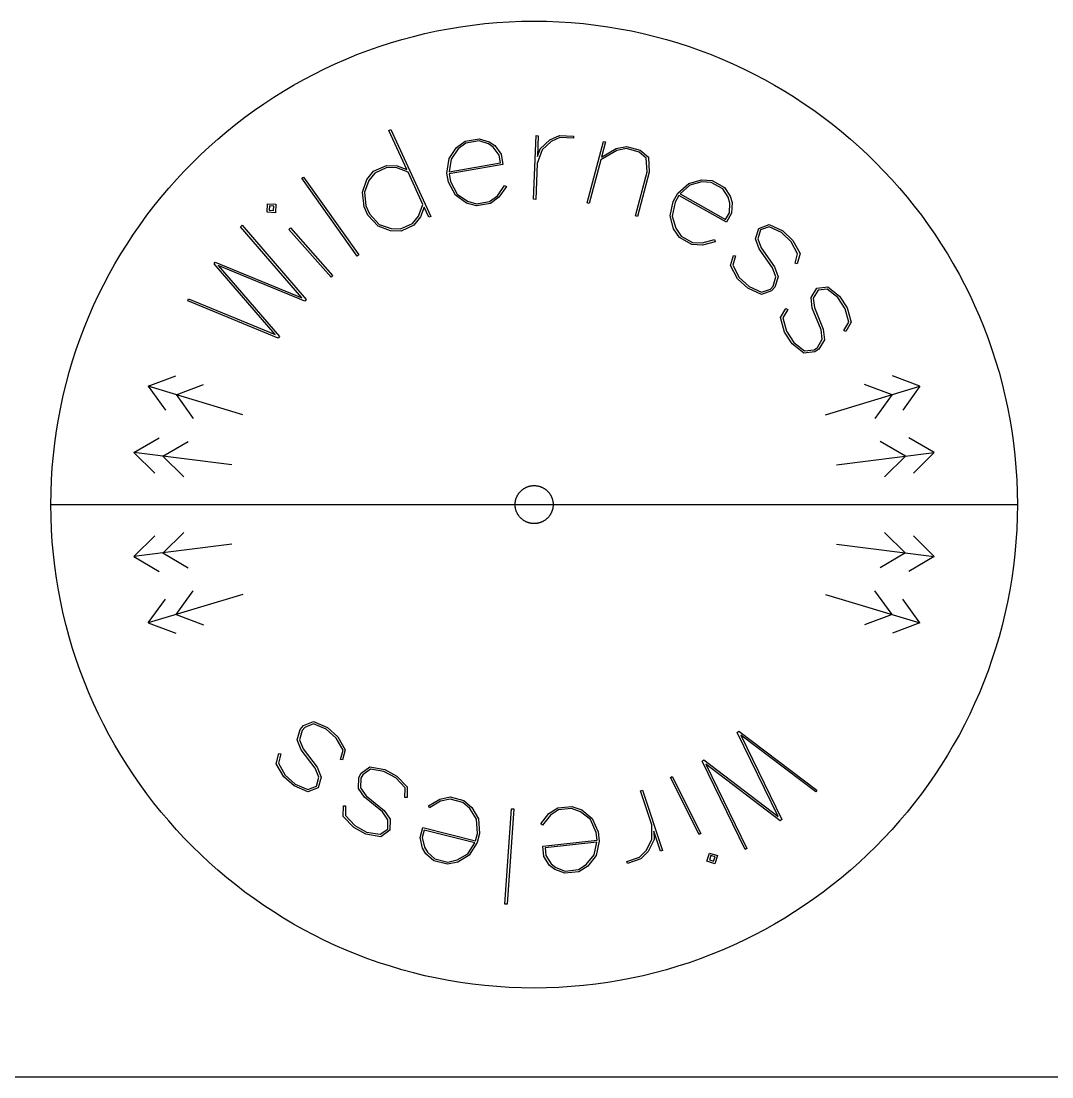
# Model space of a CAD drawing. Extents: x -395 to 418, y -217 to 240.
# Drawn here: x -206.4 to -116.8, y -217 to -125.3 of the extents above; entities that cross this region are included whole.
import ezdxf

# ---------------------------------------------------------------- set-up
doc = ezdxf.new("R2010")
doc.units = 0
doc.layers.add('DEFAULT', color=7, linetype='CONTINUOUS')

# ---------------------------------------------------------------- blocks, each defined once
blk = doc.blocks.new('BLOCK_10')
at = {"layer": 'DEFAULT', "color": 7}
blk.add_line((-395.211, -217.035), (417.789, -217.035), dxfattribs=at)

msp = doc.modelspace()

# ---------------------------------------------------------------- linework, layer by layer
at = {"layer": 'DEFAULT', "color": 5}
for p, q in [((-167.118, -125.657), (-166.063, -125.536)), ((-166.063, -125.536), (-165, -125.442)), ((-165, -125.442), (-163.93, -125.374)), ((-163.93, -125.374), (-162.852, -125.333)), ((-162.852, -125.333), (-161.768, -125.32)), ((-161.768, -125.32), (-160.684, -125.333)), ((-160.684, -125.333), (-159.607, -125.374)), ((-159.607, -125.374), (-158.537, -125.442)), ((-158.537, -125.442), (-157.474, -125.536)), ((-157.474, -125.536), (-156.419, -125.657)), ((-172.265, -126.642), (-171.254, -126.395)), ((-171.254, -126.395), (-170.233, -126.173)), ((-170.233, -126.173), (-169.203, -125.976)), ((-169.203, -125.976), (-168.165, -125.803)), ((-168.165, -125.803), (-167.118, -125.657)), ((-156.419, -125.657), (-155.372, -125.803)), ((-155.372, -125.803), (-154.334, -125.976)), ((-154.334, -125.976), (-153.304, -126.173)), ((-153.304, -126.173), (-152.283, -126.395)), ((-152.283, -126.395), (-151.272, -126.642)), ((-175.239, -127.526), (-174.258, -127.208)), ((-174.258, -127.208), (-173.266, -126.913)), ((-173.266, -126.913), (-172.265, -126.642)), ((-151.272, -126.642), (-150.27, -126.913)), ((-150.27, -126.913), (-149.279, -127.208)), ((-149.279, -127.208), (-148.298, -127.526)), ((-178.117, -128.62), (-177.169, -128.233)), ((-177.169, -128.233), (-176.209, -127.868)), ((-176.209, -127.868), (-175.239, -127.526)), ((-148.298, -127.526), (-147.327, -127.868)), ((-147.327, -127.868), (-146.368, -128.233)), ((-146.368, -128.233), (-145.42, -128.62)), ((-179.977, -129.461), (-179.053, -129.03)), ((-179.053, -129.03), (-178.117, -128.62)), ((-145.42, -128.62), (-144.484, -129.03)), ((-144.484, -129.03), (-143.56, -129.461)), ((-181.788, -130.389), (-180.889, -129.914)), ((-180.889, -129.914), (-179.977, -129.461)), ((-143.56, -129.461), (-142.648, -129.914)), ((-142.648, -129.914), (-141.749, -130.389)), ((-183.547, -131.4), (-182.674, -130.884)), ((-182.674, -130.884), (-181.788, -130.389)), ((-141.749, -130.389), (-140.863, -130.884)), ((-140.863, -130.884), (-139.99, -131.4)), ((-185.251, -132.492), (-184.406, -131.936)), ((-184.406, -131.936), (-183.547, -131.4)), ((-139.99, -131.4), (-139.131, -131.936)), ((-139.131, -131.936), (-138.286, -132.492)), ((-186.082, -133.068), (-185.251, -132.492)), ((-138.286, -132.492), (-137.455, -133.068)), ((-187.699, -134.278), (-186.898, -133.663)), ((-186.898, -133.663), (-186.082, -133.068)), ((-137.455, -133.068), (-136.639, -133.663)), ((-136.639, -133.663), (-135.838, -134.278)), ((-188.484, -134.91), (-187.699, -134.278)), ((-135.838, -134.278), (-135.053, -134.91)), ((-190.008, -136.23), (-189.254, -135.561)), ((-189.254, -135.561), (-188.484, -134.91)), ((-135.053, -134.91), (-134.283, -135.561)), ((-134.283, -135.561), (-133.529, -136.23)), ((-190.746, -136.917), (-190.008, -136.23)), ((-133.529, -136.23), (-132.791, -136.917)), ((-191.467, -137.621), (-190.746, -136.917)), ((-132.791, -136.917), (-132.07, -137.621)), ((-192.858, -139.08), (-192.171, -138.342)), ((-192.171, -138.342), (-191.467, -137.621)), ((-132.07, -137.621), (-131.366, -138.342)), ((-131.366, -138.342), (-130.679, -139.08)), ((-193.527, -139.834), (-192.858, -139.08)), ((-130.679, -139.08), (-130.01, -139.834)), ((-194.178, -140.604), (-193.527, -139.834)), ((-130.01, -139.834), (-129.359, -140.604)), ((-194.81, -141.389), (-194.178, -140.604)), ((-129.359, -140.604), (-128.726, -141.389)), ((-195.425, -142.19), (-194.81, -141.389)), ((-128.726, -141.389), (-128.112, -142.19)), ((-196.596, -143.837), (-196.02, -143.006)), ((-196.02, -143.006), (-195.425, -142.19)), ((-128.112, -142.19), (-127.517, -143.006)), ((-127.517, -143.006), (-126.941, -143.837)), ((-197.152, -144.682), (-196.596, -143.837)), ((-126.941, -143.837), (-126.385, -144.682)), ((-197.688, -145.541), (-197.152, -144.682)), ((-126.385, -144.682), (-125.849, -145.541)), ((-198.204, -146.414), (-197.688, -145.541)), ((-125.849, -145.541), (-125.333, -146.414)), ((-198.699, -147.3), (-198.204, -146.414)), ((-125.333, -146.414), (-124.838, -147.3)), ((-199.174, -148.199), (-198.699, -147.3)), ((-124.838, -147.3), (-124.363, -148.199)), ((-199.627, -149.111), (-199.174, -148.199)), ((-124.363, -148.199), (-123.91, -149.111)), ((-200.058, -150.035), (-199.627, -149.111)), ((-123.91, -149.111), (-123.479, -150.035)), ((-200.468, -150.971), (-200.058, -150.035)), ((-123.479, -150.035), (-123.069, -150.971)), ((-200.855, -151.919), (-200.468, -150.971)), ((-123.069, -150.971), (-122.682, -151.919)), ((-201.22, -152.879), (-200.855, -151.919)), ((-122.682, -151.919), (-122.317, -152.879)), ((-201.562, -153.849), (-201.22, -152.879)), ((-122.317, -152.879), (-121.975, -153.849)), ((-201.88, -154.83), (-201.562, -153.849)), ((-121.975, -153.849), (-121.657, -154.83)), ((-202.175, -155.822), (-201.88, -154.83)), ((-121.657, -154.83), (-121.362, -155.822)), ((-202.446, -156.823), (-202.175, -155.822)), ((-121.362, -155.822), (-121.091, -156.823)), ((-202.693, -157.834), (-202.446, -156.823)), ((-121.091, -156.823), (-120.844, -157.834)), ((-202.915, -158.855), (-202.693, -157.834)), ((-120.844, -157.834), (-120.622, -158.855)), ((-203.112, -159.885), (-202.915, -158.855)), ((-120.622, -158.855), (-120.424, -159.885)), ((-203.285, -160.923), (-203.112, -159.885)), ((-120.424, -159.885), (-120.252, -160.923)), ((-203.431, -161.97), (-203.285, -160.923)), ((-120.252, -160.923), (-120.106, -161.97)), ((-203.552, -163.025), (-203.431, -161.97)), ((-120.106, -161.97), (-119.985, -163.025)), ((-203.646, -164.088), (-203.552, -163.025)), ((-119.985, -163.025), (-119.891, -164.088)), ((-203.714, -165.158), (-203.646, -164.088)), ((-119.891, -164.088), (-119.823, -165.158)), ((-203.755, -166.235), (-203.714, -165.158)), ((-162.787, -166.021), (-162.756, -165.997)), ((-162.756, -165.997), (-162.724, -165.974)), ((-162.724, -165.974), (-162.691, -165.951)), ((-162.691, -165.951), (-162.658, -165.929)), ((-162.658, -165.929), (-162.624, -165.908)), ((-162.624, -165.908), (-162.59, -165.888)), ((-162.59, -165.888), (-162.555, -165.869)), ((-162.555, -165.869), (-162.52, -165.85)), ((-162.52, -165.85), (-162.484, -165.832)), ((-162.484, -165.832), (-162.447, -165.815)), ((-162.447, -165.815), (-162.411, -165.799)), ((-162.411, -165.799), (-162.373, -165.784)), ((-162.373, -165.784), (-162.336, -165.77)), ((-162.336, -165.77), (-162.298, -165.756)), ((-162.298, -165.756), (-162.259, -165.744)), ((-162.259, -165.744), (-162.22, -165.732)), ((-162.22, -165.732), (-162.181, -165.721)), ((-162.181, -165.721), (-162.141, -165.712)), ((-162.141, -165.712), (-162.101, -165.703)), ((-162.101, -165.703), (-162.061, -165.695)), ((-162.061, -165.695), (-162.02, -165.689)), ((-162.02, -165.689), (-161.979, -165.683)), ((-161.979, -165.683), (-161.937, -165.678)), ((-161.937, -165.678), (-161.895, -165.674)), ((-161.895, -165.674), (-161.853, -165.672)), ((-161.853, -165.672), (-161.811, -165.67)), ((-161.811, -165.67), (-161.768, -165.67)), ((-161.768, -165.67), (-161.726, -165.67)), ((-161.726, -165.67), (-161.684, -165.672)), ((-161.684, -165.672), (-161.642, -165.674)), ((-161.642, -165.674), (-161.6, -165.678)), ((-161.6, -165.678), (-161.558, -165.683)), ((-161.558, -165.683), (-161.517, -165.689)), ((-161.517, -165.689), (-161.476, -165.695)), ((-161.476, -165.695), (-161.436, -165.703)), ((-161.436, -165.703), (-161.396, -165.712)), ((-161.396, -165.712), (-161.356, -165.721)), ((-161.356, -165.721), (-161.317, -165.732)), ((-161.317, -165.732), (-161.278, -165.744)), ((-161.278, -165.744), (-161.239, -165.756)), ((-161.239, -165.756), (-161.201, -165.77)), ((-161.201, -165.77), (-161.163, -165.784)), ((-161.163, -165.784), (-161.126, -165.799)), ((-161.126, -165.799), (-161.089, -165.815)), ((-161.089, -165.815), (-161.053, -165.832)), ((-161.053, -165.832), (-161.017, -165.85)), ((-161.017, -165.85), (-160.982, -165.869)), ((-160.982, -165.869), (-160.947, -165.888)), ((-160.947, -165.888), (-160.913, -165.908)), ((-160.913, -165.908), (-160.879, -165.929)), ((-160.879, -165.929), (-160.846, -165.951)), ((-160.846, -165.951), (-160.813, -165.974)), ((-160.813, -165.974), (-160.781, -165.997)), ((-160.781, -165.997), (-160.75, -166.021)), ((-119.823, -165.158), (-119.782, -166.235)), ((-203.768, -167.32), (-203.755, -166.235)), ((-163.376, -166.947), (-163.367, -166.907)), ((-163.367, -166.907), (-163.356, -166.868)), ((-163.356, -166.868), (-163.344, -166.829)), ((-163.344, -166.829), (-163.332, -166.79)), ((-163.332, -166.79), (-163.318, -166.752)), ((-163.318, -166.752), (-163.304, -166.715)), ((-163.304, -166.715), (-163.289, -166.677)), ((-163.289, -166.677), (-163.273, -166.64)), ((-163.273, -166.64), (-163.256, -166.604)), ((-163.256, -166.604), (-163.238, -166.568)), ((-163.238, -166.568), (-163.219, -166.533)), ((-163.219, -166.533), (-163.2, -166.498)), ((-163.2, -166.498), (-163.18, -166.464)), ((-163.18, -166.464), (-163.159, -166.43)), ((-163.159, -166.43), (-163.137, -166.397)), ((-163.137, -166.397), (-163.114, -166.364)), ((-163.114, -166.364), (-163.091, -166.332)), ((-163.091, -166.332), (-163.067, -166.301)), ((-163.067, -166.301), (-163.042, -166.27)), ((-163.042, -166.27), (-163.016, -166.24)), ((-163.016, -166.24), (-162.99, -166.21)), ((-162.99, -166.21), (-162.963, -166.181)), ((-162.963, -166.181), (-162.935, -166.153)), ((-162.935, -166.153), (-162.907, -166.125)), ((-162.907, -166.125), (-162.878, -166.098)), ((-162.878, -166.098), (-162.848, -166.072)), ((-162.848, -166.072), (-162.818, -166.046)), ((-162.818, -166.046), (-162.787, -166.021)), ((-160.75, -166.021), (-160.719, -166.046)), ((-160.719, -166.046), (-160.689, -166.072)), ((-160.689, -166.072), (-160.659, -166.098)), ((-160.659, -166.098), (-160.63, -166.125)), ((-160.63, -166.125), (-160.602, -166.153)), ((-160.602, -166.153), (-160.574, -166.181)), ((-160.574, -166.181), (-160.547, -166.21)), ((-160.547, -166.21), (-160.521, -166.24)), ((-160.521, -166.24), (-160.495, -166.27)), ((-160.495, -166.27), (-160.47, -166.301)), ((-160.47, -166.301), (-160.446, -166.332)), ((-160.446, -166.332), (-160.423, -166.364)), ((-160.423, -166.364), (-160.4, -166.397)), ((-160.4, -166.397), (-160.378, -166.43)), ((-160.378, -166.43), (-160.357, -166.464)), ((-160.357, -166.464), (-160.337, -166.498)), ((-160.337, -166.498), (-160.318, -166.533)), ((-160.318, -166.533), (-160.299, -166.568)), ((-160.299, -166.568), (-160.281, -166.604)), ((-160.281, -166.604), (-160.264, -166.64)), ((-160.264, -166.64), (-160.248, -166.677)), ((-160.248, -166.677), (-160.233, -166.715)), ((-160.233, -166.715), (-160.219, -166.752)), ((-160.219, -166.752), (-160.205, -166.79)), ((-160.205, -166.79), (-160.193, -166.829)), ((-160.193, -166.829), (-160.181, -166.868)), ((-160.181, -166.868), (-160.17, -166.907)), ((-160.17, -166.907), (-160.161, -166.947)), ((-119.782, -166.235), (-119.768, -167.32)), ((-203.768, -167.32), (-119.768, -167.32)), ((-203.755, -168.404), (-203.768, -167.32)), ((-163.418, -167.277), (-163.416, -167.235)), ((-163.418, -167.32), (-163.418, -167.277)), ((-163.418, -167.362), (-163.418, -167.32)), ((-163.416, -167.404), (-163.418, -167.362)), ((-163.416, -167.235), (-163.414, -167.193)), ((-163.414, -167.446), (-163.416, -167.404)), ((-163.414, -167.193), (-163.41, -167.151)), ((-163.41, -167.488), (-163.414, -167.446)), ((-163.41, -167.151), (-163.405, -167.109)), ((-163.405, -167.53), (-163.41, -167.488)), ((-163.405, -167.109), (-163.399, -167.068)), ((-163.399, -167.571), (-163.405, -167.53)), ((-163.399, -167.068), (-163.393, -167.027)), ((-163.393, -167.612), (-163.399, -167.571)), ((-163.393, -167.027), (-163.385, -166.987)), ((-163.385, -167.652), (-163.393, -167.612)), ((-163.385, -166.987), (-163.376, -166.947)), ((-163.376, -167.692), (-163.385, -167.652)), ((-163.367, -167.732), (-163.376, -167.692)), ((-163.356, -167.771), (-163.367, -167.732)), ((-163.344, -167.81), (-163.356, -167.771)), ((-163.332, -167.849), (-163.344, -167.81)), ((-160.193, -167.81), (-160.205, -167.849)), ((-160.181, -167.771), (-160.193, -167.81)), ((-160.17, -167.732), (-160.181, -167.771)), ((-160.161, -167.692), (-160.17, -167.732)), ((-160.161, -166.947), (-160.152, -166.987)), ((-160.152, -167.652), (-160.161, -167.692)), ((-160.152, -166.987), (-160.144, -167.027)), ((-160.144, -167.612), (-160.152, -167.652)), ((-160.144, -167.027), (-160.137, -167.068)), ((-160.137, -167.571), (-160.144, -167.612)), ((-160.137, -167.068), (-160.132, -167.109)), ((-160.132, -167.53), (-160.137, -167.571)), ((-160.132, -167.109), (-160.127, -167.151)), ((-160.127, -167.488), (-160.132, -167.53)), ((-160.127, -167.151), (-160.123, -167.193)), ((-160.123, -167.446), (-160.127, -167.488)), ((-160.123, -167.193), (-160.121, -167.235)), ((-160.121, -167.404), (-160.123, -167.446)), ((-160.121, -167.235), (-160.119, -167.277)), ((-160.119, -167.362), (-160.121, -167.404)), ((-160.119, -167.277), (-160.118, -167.32)), ((-160.118, -167.32), (-160.119, -167.362)), ((-119.768, -167.32), (-119.782, -168.404)), ((-203.714, -169.481), (-203.755, -168.404)), ((-163.318, -167.887), (-163.332, -167.849)), ((-163.304, -167.925), (-163.318, -167.887)), ((-163.289, -167.962), (-163.304, -167.925)), ((-163.273, -167.999), (-163.289, -167.962)), ((-163.256, -168.035), (-163.273, -167.999)), ((-163.238, -168.071), (-163.256, -168.035)), ((-163.219, -168.106), (-163.238, -168.071)), ((-163.2, -168.141), (-163.219, -168.106)), ((-163.18, -168.175), (-163.2, -168.141)), ((-163.159, -168.209), (-163.18, -168.175)), ((-163.137, -168.242), (-163.159, -168.209)), ((-163.114, -168.275), (-163.137, -168.242)), ((-163.091, -168.307), (-163.114, -168.275)), ((-163.067, -168.338), (-163.091, -168.307)), ((-163.042, -168.369), (-163.067, -168.338)), ((-163.016, -168.399), (-163.042, -168.369)), ((-162.99, -168.429), (-163.016, -168.399)), ((-162.963, -168.458), (-162.99, -168.429)), ((-162.935, -168.486), (-162.963, -168.458)), ((-162.907, -168.514), (-162.935, -168.486)), ((-162.878, -168.541), (-162.907, -168.514)), ((-162.848, -168.567), (-162.878, -168.541)), ((-162.818, -168.593), (-162.848, -168.567)), ((-162.787, -168.618), (-162.818, -168.593)), ((-162.756, -168.642), (-162.787, -168.618)), ((-162.724, -168.665), (-162.756, -168.642)), ((-162.691, -168.688), (-162.724, -168.665)), ((-162.658, -168.71), (-162.691, -168.688)), ((-162.624, -168.731), (-162.658, -168.71)), ((-162.59, -168.751), (-162.624, -168.731)), ((-162.555, -168.77), (-162.59, -168.751)), ((-160.947, -168.751), (-160.982, -168.77)), ((-160.913, -168.731), (-160.947, -168.751)), ((-160.879, -168.71), (-160.913, -168.731)), ((-160.846, -168.688), (-160.879, -168.71)), ((-160.813, -168.665), (-160.846, -168.688)), ((-160.781, -168.642), (-160.813, -168.665)), ((-160.75, -168.618), (-160.781, -168.642)), ((-160.719, -168.593), (-160.75, -168.618)), ((-160.689, -168.567), (-160.719, -168.593)), ((-160.659, -168.541), (-160.689, -168.567)), ((-160.63, -168.514), (-160.659, -168.541)), ((-160.602, -168.486), (-160.63, -168.514)), ((-160.574, -168.458), (-160.602, -168.486)), ((-160.547, -168.429), (-160.574, -168.458)), ((-160.521, -168.399), (-160.547, -168.429)), ((-160.495, -168.369), (-160.521, -168.399)), ((-160.47, -168.338), (-160.495, -168.369)), ((-160.446, -168.307), (-160.47, -168.338)), ((-160.423, -168.275), (-160.446, -168.307)), ((-160.4, -168.242), (-160.423, -168.275)), ((-160.378, -168.209), (-160.4, -168.242)), ((-160.357, -168.175), (-160.378, -168.209)), ((-160.337, -168.141), (-160.357, -168.175)), ((-160.318, -168.106), (-160.337, -168.141)), ((-160.299, -168.071), (-160.318, -168.106)), ((-160.281, -168.035), (-160.299, -168.071)), ((-160.264, -167.999), (-160.281, -168.035)), ((-160.248, -167.962), (-160.264, -167.999)), ((-160.233, -167.925), (-160.248, -167.962)), ((-160.219, -167.887), (-160.233, -167.925)), ((-160.205, -167.849), (-160.219, -167.887)), ((-119.782, -168.404), (-119.823, -169.481)), ((-203.646, -170.551), (-203.714, -169.481)), ((-162.52, -168.789), (-162.555, -168.77)), ((-162.484, -168.807), (-162.52, -168.789)), ((-162.447, -168.824), (-162.484, -168.807)), ((-162.411, -168.84), (-162.447, -168.824)), ((-162.373, -168.855), (-162.411, -168.84)), ((-162.336, -168.869), (-162.373, -168.855)), ((-162.298, -168.883), (-162.336, -168.869)), ((-162.259, -168.895), (-162.298, -168.883)), ((-162.22, -168.907), (-162.259, -168.895)), ((-162.181, -168.918), (-162.22, -168.907)), ((-162.141, -168.927), (-162.181, -168.918)), ((-162.101, -168.936), (-162.141, -168.927)), ((-162.061, -168.944), (-162.101, -168.936)), ((-162.02, -168.951), (-162.061, -168.944)), ((-161.979, -168.956), (-162.02, -168.951)), ((-161.937, -168.961), (-161.979, -168.956)), ((-161.895, -168.965), (-161.937, -168.961)), ((-161.853, -168.967), (-161.895, -168.965)), ((-161.811, -168.969), (-161.853, -168.967)), ((-161.768, -168.97), (-161.811, -168.969)), ((-161.726, -168.969), (-161.768, -168.97)), ((-161.684, -168.967), (-161.726, -168.969)), ((-161.642, -168.965), (-161.684, -168.967)), ((-161.6, -168.961), (-161.642, -168.965)), ((-161.558, -168.956), (-161.6, -168.961)), ((-161.517, -168.951), (-161.558, -168.956)), ((-161.476, -168.944), (-161.517, -168.951)), ((-161.436, -168.936), (-161.476, -168.944)), ((-161.396, -168.927), (-161.436, -168.936)), ((-161.356, -168.918), (-161.396, -168.927)), ((-161.317, -168.907), (-161.356, -168.918)), ((-161.278, -168.895), (-161.317, -168.907)), ((-161.239, -168.883), (-161.278, -168.895)), ((-161.201, -168.869), (-161.239, -168.883)), ((-161.163, -168.855), (-161.201, -168.869)), ((-161.126, -168.84), (-161.163, -168.855)), ((-161.089, -168.824), (-161.126, -168.84)), ((-161.053, -168.807), (-161.089, -168.824)), ((-161.017, -168.789), (-161.053, -168.807)), ((-160.982, -168.77), (-161.017, -168.789)), ((-119.823, -169.481), (-119.891, -170.551)), ((-203.552, -171.614), (-203.646, -170.551)), ((-119.891, -170.551), (-119.985, -171.614)), ((-203.431, -172.669), (-203.552, -171.614)), ((-119.985, -171.614), (-120.106, -172.669)), ((-203.285, -173.716), (-203.431, -172.669)), ((-120.106, -172.669), (-120.252, -173.716)), ((-203.112, -174.754), (-203.285, -173.716)), ((-120.252, -173.716), (-120.424, -174.754)), ((-202.915, -175.784), (-203.112, -174.754)), ((-120.424, -174.754), (-120.622, -175.784)), ((-202.693, -176.805), (-202.915, -175.784)), ((-120.622, -175.784), (-120.844, -176.805)), ((-202.446, -177.816), (-202.693, -176.805)), ((-120.844, -176.805), (-121.091, -177.816)), ((-202.175, -178.818), (-202.446, -177.816)), ((-121.091, -177.816), (-121.362, -178.818)), ((-201.88, -179.809), (-202.175, -178.818)), ((-121.362, -178.818), (-121.657, -179.809)), ((-201.562, -180.79), (-201.88, -179.809)), ((-121.657, -179.809), (-121.975, -180.79)), ((-201.22, -181.761), (-201.562, -180.79)), ((-121.975, -180.79), (-122.317, -181.761)), ((-200.855, -182.72), (-201.22, -181.761)), ((-122.317, -181.761), (-122.682, -182.72)), ((-200.468, -183.668), (-200.855, -182.72)), ((-122.682, -182.72), (-123.069, -183.668)), ((-200.058, -184.604), (-200.468, -183.668)), ((-123.069, -183.668), (-123.479, -184.604)), ((-199.627, -185.528), (-200.058, -184.604)), ((-123.479, -184.604), (-123.91, -185.528)), ((-199.174, -186.44), (-199.627, -185.528)), ((-123.91, -185.528), (-124.363, -186.44)), ((-198.699, -187.339), (-199.174, -186.44)), ((-124.363, -186.44), (-124.838, -187.339)), ((-198.204, -188.225), (-198.699, -187.339)), ((-124.838, -187.339), (-125.333, -188.225)), ((-197.688, -189.098), (-198.204, -188.225)), ((-125.333, -188.225), (-125.849, -189.098)), ((-197.152, -189.957), (-197.688, -189.098)), ((-125.849, -189.098), (-126.385, -189.957)), ((-196.596, -190.802), (-197.152, -189.957)), ((-126.385, -189.957), (-126.941, -190.802)), ((-196.02, -191.633), (-196.596, -190.802)), ((-195.425, -192.449), (-196.02, -191.633)), ((-127.517, -191.633), (-128.112, -192.449)), ((-126.941, -190.802), (-127.517, -191.633)), ((-194.81, -193.25), (-195.425, -192.449)), ((-128.112, -192.449), (-128.726, -193.25)), ((-194.178, -194.035), (-194.81, -193.25)), ((-128.726, -193.25), (-129.359, -194.035)), ((-193.527, -194.805), (-194.178, -194.035)), ((-129.359, -194.035), (-130.01, -194.805)), ((-192.858, -195.559), (-193.527, -194.805)), ((-130.01, -194.805), (-130.679, -195.559)), ((-192.171, -196.297), (-192.858, -195.559)), ((-130.679, -195.559), (-131.366, -196.297)), ((-191.467, -197.018), (-192.171, -196.297)), ((-190.746, -197.722), (-191.467, -197.018)), ((-132.07, -197.018), (-132.791, -197.722)), ((-131.366, -196.297), (-132.07, -197.018)), ((-190.008, -198.409), (-190.746, -197.722)), ((-132.791, -197.722), (-133.529, -198.409)), ((-189.254, -199.078), (-190.008, -198.409)), ((-133.529, -198.409), (-134.283, -199.078)), ((-188.484, -199.729), (-189.254, -199.078)), ((-187.699, -200.362), (-188.484, -199.729)), ((-135.053, -199.729), (-135.838, -200.362)), ((-134.283, -199.078), (-135.053, -199.729)), ((-186.898, -200.976), (-187.699, -200.362)), ((-135.838, -200.362), (-136.639, -200.976)), ((-186.082, -201.571), (-186.898, -200.976)), ((-185.251, -202.147), (-186.082, -201.571)), ((-137.455, -201.571), (-138.286, -202.147)), ((-136.639, -200.976), (-137.455, -201.571)), ((-184.406, -202.703), (-185.251, -202.147)), ((-138.286, -202.147), (-139.131, -202.703)), ((-183.547, -203.239), (-184.406, -202.703)), ((-182.674, -203.755), (-183.547, -203.239)), ((-139.99, -203.239), (-140.863, -203.755)), ((-139.131, -202.703), (-139.99, -203.239)), ((-181.788, -204.25), (-182.674, -203.755)), ((-180.889, -204.725), (-181.788, -204.25)), ((-141.749, -204.25), (-142.648, -204.725)), ((-140.863, -203.755), (-141.749, -204.25)), ((-179.977, -205.178), (-180.889, -204.725)), ((-179.053, -205.609), (-179.977, -205.178)), ((-143.56, -205.178), (-144.484, -205.609)), ((-142.648, -204.725), (-143.56, -205.178)), ((-178.117, -206.019), (-179.053, -205.609)), ((-177.169, -206.406), (-178.117, -206.019)), ((-145.42, -206.019), (-146.368, -206.406)), ((-144.484, -205.609), (-145.42, -206.019)), ((-176.209, -206.771), (-177.169, -206.406)), ((-175.239, -207.113), (-176.209, -206.771)), ((-174.258, -207.431), (-175.239, -207.113)), ((-148.298, -207.113), (-149.279, -207.431)), ((-147.327, -206.771), (-148.298, -207.113)), ((-146.368, -206.406), (-147.327, -206.771)), ((-173.266, -207.726), (-174.258, -207.431)), ((-172.265, -207.997), (-173.266, -207.726)), ((-171.254, -208.244), (-172.265, -207.997)), ((-151.272, -207.997), (-152.283, -208.244)), ((-150.27, -207.726), (-151.272, -207.997)), ((-149.279, -207.431), (-150.27, -207.726)), ((-170.233, -208.466), (-171.254, -208.244)), ((-169.203, -208.664), (-170.233, -208.466)), ((-168.165, -208.836), (-169.203, -208.664)), ((-167.118, -208.982), (-168.165, -208.836)), ((-166.063, -209.103), (-167.118, -208.982)), ((-165, -209.197), (-166.063, -209.103)), ((-157.474, -209.103), (-158.537, -209.197)), ((-156.419, -208.982), (-157.474, -209.103)), ((-155.372, -208.836), (-156.419, -208.982)), ((-154.334, -208.664), (-155.372, -208.836)), ((-153.304, -208.466), (-154.334, -208.664)), ((-152.283, -208.244), (-153.304, -208.466)), ((-163.93, -209.265), (-165, -209.197)), ((-162.852, -209.306), (-163.93, -209.265)), ((-161.768, -209.32), (-162.852, -209.306)), ((-160.684, -209.306), (-161.768, -209.32)), ((-159.607, -209.265), (-160.684, -209.306)), ((-158.537, -209.197), (-159.607, -209.265))]:
    msp.add_line(p, q, dxfattribs=at)
at = {"layer": 'DEFAULT', "color": 1}
for p, q in [((-174.384, -134.81), (-174.218, -134.734)), ((-172.825, -138.207), (-174.384, -134.81)), ((-174.218, -134.734), (-170.756, -142.279)), ((-167.759, -135.755), (-166.549, -135.543)), ((-166.559, -135.729), (-167.699, -135.929)), ((-165.741, -135.983), (-166.559, -135.729)), ((-166.549, -135.543), (-165.67, -135.797)), ((-161.81, -140.797), (-161.601, -135.267)), ((-161.601, -135.267), (-161.419, -135.274)), ((-161.419, -135.274), (-161.488, -137.092)), ((-161.242, -136.422), (-160.396, -135.627)), ((-160.396, -135.627), (-159.559, -135.256)), ((-159.524, -135.44), (-160.287, -135.79)), ((-159.559, -135.256), (-158.347, -135.302)), ((-158.354, -135.484), (-159.524, -135.44)), ((-158.347, -135.302), (-158.354, -135.484)), ((-169.16, -137.248), (-168.504, -136.294)), ((-168.36, -136.428), (-168.992, -137.307)), ((-168.504, -136.294), (-167.759, -135.755)), ((-167.699, -135.929), (-168.36, -136.428)), ((-165.314, -136.283), (-165.741, -135.983)), ((-165.67, -135.797), (-165.185, -136.137)), ((-164.812, -136.959), (-165.314, -136.283)), ((-165.185, -136.137), (-164.641, -136.881)), ((-161.082, -136.514), (-161.51, -137.679)), ((-161.488, -137.092), (-161.242, -136.422)), ((-160.287, -135.79), (-161.082, -136.514)), ((-157.159, -141.119), (-155.74, -135.769)), ((-154.568, -136.569), (-155.979, -137.379)), ((-155.564, -135.816), (-155.915, -137.137)), ((-155.915, -137.137), (-154.638, -136.387)), ((-155.74, -135.769), (-155.564, -135.816)), ((-154.638, -136.387), (-153.741, -136.208)), ((-153.747, -136.395), (-154.568, -136.569)), ((-152.635, -136.69), (-153.747, -136.395)), ((-153.741, -136.208), (-152.547, -136.525)), ((-152.547, -136.525), (-151.838, -137.141)), ((-169.351, -138.519), (-169.16, -137.248)), ((-168.992, -137.307), (-169.153, -138.406)), ((-164.695, -137.624), (-164.812, -136.959)), ((-164.641, -136.881), (-164.485, -137.772)), ((-155.979, -137.379), (-156.983, -141.165)), ((-152.02, -137.238), (-152.635, -136.69)), ((-151.942, -138.414), (-152.02, -137.238)), ((-151.838, -137.141), (-151.763, -138.449)), ((-176.3, -139.08), (-175.716, -138.369)), ((-175.716, -138.369), (-174.599, -137.856)), ((-174.562, -138.039), (-175.599, -138.516)), ((-174.599, -137.856), (-173.685, -137.88)), ((-173.706, -138.078), (-174.562, -138.039)), ((-172.72, -138.435), (-173.706, -138.078)), ((-173.685, -137.88), (-172.825, -138.207)), ((-171.433, -141.239), (-172.72, -138.435)), ((-164.485, -137.772), (-169.154, -138.59)), ((-169.153, -138.406), (-164.695, -137.624)), ((-161.51, -137.679), (-161.628, -140.804)), ((-152.955, -142.234), (-151.942, -138.414)), ((-151.763, -138.449), (-152.78, -142.28)), ((-181.957, -138.969), (-181.809, -138.863)), ((-177.155, -145.74), (-181.957, -138.969)), ((-181.809, -138.863), (-177.007, -145.635)), ((-176.692, -140.169), (-176.3, -139.08)), ((-176.126, -139.179), (-176.516, -140.182)), ((-175.599, -138.516), (-176.126, -139.179)), ((-169.21, -139.322), (-169.351, -138.519)), ((-168.598, -140.452), (-169.21, -139.322)), ((-169.154, -138.59), (-169.039, -139.245)), ((-169.039, -139.245), (-168.452, -140.339)), ((-148.336, -139.418), (-147.223, -139.099)), ((-147.197, -139.293), (-148.243, -139.57)), ((-147.223, -139.099), (-146.306, -139.156)), ((-146.37, -139.329), (-147.197, -139.293)), ((-145.363, -139.9), (-146.37, -139.329)), ((-146.306, -139.156), (-145.236, -139.763)), ((-176.554, -141.446), (-176.692, -140.169)), ((-176.516, -140.182), (-176.385, -141.379)), ((-164.96, -140.491), (-164.329, -139.586)), ((-164.169, -139.697), (-164.824, -140.624)), ((-164.329, -139.586), (-164.169, -139.697)), ((-149.694, -140.986), (-149.292, -140.277)), ((-149.292, -140.277), (-148.336, -139.418)), ((-148.243, -139.57), (-149.067, -140.316)), ((-149.067, -140.316), (-145.13, -142.548)), ((-144.893, -140.616), (-145.363, -139.9)), ((-145.236, -139.763), (-144.72, -140.518)), ((-184.982, -141.921), (-184.939, -141.189)), ((-184.939, -141.189), (-184.207, -141.233)), ((-184.207, -141.233), (-184.251, -141.964)), ((-171.817, -142.254), (-171.433, -141.239)), ((-167.658, -141.121), (-168.598, -140.452)), ((-168.452, -140.339), (-167.559, -140.954)), ((-166.773, -141.38), (-167.658, -141.121)), ((-167.559, -140.954), (-166.763, -141.193)), ((-165.563, -141.167), (-166.773, -141.38)), ((-166.763, -141.193), (-165.638, -140.996)), ((-165.638, -140.996), (-164.96, -140.491)), ((-164.824, -140.624), (-165.563, -141.167)), ((-161.628, -140.804), (-161.81, -140.797)), ((-156.983, -141.165), (-157.159, -141.119)), ((-149.94, -142.247), (-149.694, -140.986)), ((-149.513, -141.036), (-149.756, -142.252)), ((-149.185, -140.457), (-149.513, -141.036)), ((-145.062, -142.796), (-149.185, -140.457)), ((-144.754, -141.12), (-144.893, -140.616)), ((-144.797, -141.96), (-144.754, -141.12)), ((-144.72, -140.518), (-144.563, -141.089)), ((-144.563, -141.089), (-144.616, -142.009)), ((-184.251, -141.964), (-184.982, -141.921)), ((-184.773, -141.376), (-184.796, -141.756)), ((-184.796, -141.756), (-184.416, -141.779)), ((-184.393, -141.398), (-184.773, -141.376)), ((-184.416, -141.779), (-184.393, -141.398)), ((-176.214, -142.188), (-176.554, -141.446)), ((-176.385, -141.379), (-176.068, -142.07)), ((-176.068, -142.07), (-175.223, -142.979)), ((-171.328, -141.468), (-171.641, -142.334)), ((-170.922, -142.355), (-171.328, -141.468)), ((-145.13, -142.548), (-144.797, -141.96)), ((-144.616, -142.009), (-145.062, -142.796)), ((-187.289, -143.177), (-187.15, -143.059)), ((-187.15, -143.059), (-181.592, -149.504)), ((-175.335, -143.125), (-176.214, -142.188)), ((-175.223, -142.979), (-174.202, -143.348)), ((-173.372, -143.376), (-172.343, -142.904)), ((-172.217, -143.047), (-173.335, -143.559)), ((-172.343, -142.904), (-171.817, -142.254)), ((-171.641, -142.334), (-172.217, -143.047)), ((-170.756, -142.279), (-170.922, -142.355)), ((-152.78, -142.28), (-152.955, -142.234)), ((-149.641, -143.361), (-149.94, -142.247)), ((-149.756, -142.252), (-149.458, -143.296)), ((-142.25, -143.323), (-141.34, -142.984)), ((-141.34, -142.984), (-140.162, -143.542)), ((-181.966, -149.35), (-187.289, -143.177)), ((-183.092, -143.412), (-182.956, -143.291)), ((-179.418, -147.551), (-183.092, -143.412)), ((-182.956, -143.291), (-179.282, -147.43)), ((-174.256, -143.533), (-175.335, -143.125)), ((-173.335, -143.559), (-174.256, -143.533)), ((-174.202, -143.348), (-173.372, -143.376)), ((-149.123, -144.124), (-149.641, -143.361)), ((-149.458, -143.296), (-148.996, -143.987)), ((-148.996, -143.987), (-148.003, -144.55)), ((-142.528, -144.244), (-142.25, -143.323)), ((-142.096, -143.461), (-142.336, -144.238)), ((-141.352, -143.195), (-142.096, -143.461)), ((-140.265, -143.695), (-141.352, -143.195)), ((-139.416, -144.496), (-140.265, -143.695)), ((-140.162, -143.542), (-139.284, -144.371)), ((-148.053, -144.73), (-149.123, -144.124)), ((-147.138, -144.781), (-148.053, -144.73)), ((-148.003, -144.55), (-147.158, -144.592)), ((-147.158, -144.592), (-146.095, -144.294)), ((-146.043, -144.482), (-147.138, -144.781)), ((-146.095, -144.294), (-146.043, -144.482)), ((-142.218, -145.112), (-142.528, -144.244)), ((-142.336, -144.238), (-142.044, -145.024)), ((-138.864, -145.547), (-139.416, -144.496)), ((-139.284, -144.371), (-138.653, -145.518)), ((-177.007, -145.635), (-177.155, -145.74)), ((-144.702, -146.549), (-144.435, -145.672)), ((-144.263, -145.711), (-144.502, -146.514)), ((-144.435, -145.672), (-144.263, -145.711)), ((-141.049, -146.752), (-142.218, -145.112)), ((-142.044, -145.024), (-140.874, -146.665)), ((-139.09, -146.357), (-138.864, -145.547)), ((-138.653, -145.518), (-138.92, -146.403)), ((-189.588, -146.398), (-189.478, -146.246)), ((-184.277, -152.55), (-189.588, -146.398)), ((-189.478, -146.246), (-181.966, -149.35)), ((-181.702, -149.656), (-189.216, -146.551)), ((-189.216, -146.551), (-183.903, -152.705)), ((-144.08, -147.697), (-144.702, -146.549)), ((-144.502, -146.514), (-143.934, -147.585)), ((-140.874, -146.665), (-140.559, -147.538)), ((-138.92, -146.403), (-139.09, -146.357)), ((-179.282, -147.43), (-179.418, -147.551)), ((-143.934, -147.585), (-143.092, -148.379)), ((-140.758, -147.542), (-141.049, -146.752)), ((-140.996, -148.339), (-140.758, -147.542)), ((-140.559, -147.538), (-140.833, -148.432)), ((-143.201, -148.526), (-144.08, -147.697)), ((-142.015, -149.083), (-143.201, -148.526)), ((-143.092, -148.379), (-142.012, -148.874)), ((-141.234, -148.593), (-140.996, -148.339)), ((-140.833, -148.432), (-141.136, -148.753)), ((-137.692, -149.341), (-137.209, -148.51)), ((-137.209, -148.51), (-136.245, -148.391)), ((-136.245, -148.391), (-135.228, -149.207)), ((-191.88, -149.611), (-191.815, -149.447)), ((-191.815, -149.447), (-184.277, -152.55)), ((-141.136, -148.753), (-142.015, -149.083)), ((-142.012, -148.874), (-141.234, -148.593)), ((-137.591, -150.258), (-137.692, -149.341)), ((-137.091, -148.68), (-137.505, -149.381)), ((-137.505, -149.381), (-137.402, -150.212)), ((-136.305, -148.594), (-137.091, -148.68)), ((-135.364, -149.332), (-136.305, -148.594)), ((-134.723, -150.307), (-135.364, -149.332)), ((-135.228, -149.207), (-134.565, -150.216)), ((-184.012, -152.857), (-191.88, -149.611)), ((-181.592, -149.504), (-181.702, -149.656)), ((-140.341, -151.081), (-139.879, -150.289)), ((-139.72, -150.367), (-140.138, -151.093)), ((-139.879, -150.289), (-139.72, -150.367)), ((-136.834, -152.124), (-137.591, -150.258)), ((-137.402, -150.212), (-136.644, -152.08)), ((-134.429, -151.458), (-134.723, -150.307)), ((-134.565, -150.216), (-134.218, -151.478)), ((-140.002, -152.341), (-140.341, -151.081)), ((-140.138, -151.093), (-139.833, -152.266)), ((-136.734, -152.96), (-136.834, -152.124)), ((-136.644, -152.08), (-136.54, -153.002)), ((-134.837, -152.194), (-134.429, -151.458)), ((-134.682, -152.278), (-134.837, -152.194)), ((-134.218, -151.478), (-134.682, -152.278)), ((-183.903, -152.705), (-184.012, -152.857)), ((-139.339, -153.351), (-140.002, -152.341)), ((-139.833, -152.266), (-139.198, -153.234)), ((-137.15, -153.681), (-136.734, -152.96)), ((-136.54, -153.002), (-137.013, -153.808)), ((-138.314, -154.168), (-139.339, -153.351)), ((-139.198, -153.234), (-138.263, -153.965)), ((-137.382, -154.051), (-138.314, -154.168)), ((-138.263, -153.965), (-137.441, -153.871)), ((-137.441, -153.871), (-137.15, -153.681)), ((-137.013, -153.808), (-137.382, -154.051)), ((-195.302, -157.039), (-192.912, -156.14)), ((-128.235, -157.039), (-130.625, -156.14)), ((-195.302, -157.039), (-193.812, -159.113)), ((-187.099, -159.523), (-195.302, -157.039)), ((-192.887, -157.779), (-190.497, -156.88)), ((-136.438, -159.523), (-128.235, -157.039)), ((-130.65, -157.779), (-133.04, -156.88)), ((-128.235, -157.039), (-129.725, -159.113)), ((-192.882, -157.763), (-191.392, -159.837)), ((-130.655, -157.763), (-132.145, -159.837)), ((-196.55, -162.798), (-194.344, -161.511)), ((-194.045, -163.124), (-191.839, -161.837)), ((-129.492, -163.124), (-131.698, -161.837)), ((-126.987, -162.798), (-129.193, -161.511)), ((-188.047, -163.873), (-196.55, -162.798)), ((-196.55, -162.798), (-194.734, -164.593)), ((-194.042, -163.106), (-192.227, -164.902)), ((-135.49, -163.873), (-126.987, -162.798)), ((-129.494, -163.106), (-131.31, -164.902)), ((-126.987, -162.798), (-128.803, -164.593)), ((-196.55, -171.841), (-194.734, -170.046)), ((-194.042, -171.533), (-192.227, -169.737)), ((-129.494, -171.533), (-131.31, -169.737)), ((-126.987, -171.841), (-128.803, -170.046)), ((-188.047, -170.766), (-196.55, -171.841)), ((-135.49, -170.766), (-126.987, -171.841)), ((-196.55, -171.841), (-194.344, -173.128)), ((-194.045, -171.515), (-191.839, -172.802)), ((-129.492, -171.515), (-131.698, -172.802)), ((-126.987, -171.841), (-129.193, -173.128)), ((-187.099, -175.116), (-195.302, -177.6)), ((-192.882, -176.876), (-191.392, -174.802)), ((-136.438, -175.116), (-128.235, -177.6)), ((-130.655, -176.876), (-132.145, -174.802)), ((-195.302, -177.6), (-193.812, -175.526)), ((-128.235, -177.6), (-129.725, -175.526)), ((-192.887, -176.86), (-190.497, -177.759)), ((-130.65, -176.86), (-133.04, -177.759)), ((-195.302, -177.6), (-192.912, -178.499)), ((-128.235, -177.6), (-130.625, -178.499)), ((-181.811, -186.52), (-180.942, -186.163)), ((-180.942, -186.163), (-179.74, -186.684)), ((-182.35, -187.752), (-182.104, -186.85)), ((-181.938, -186.937), (-182.152, -187.743)), ((-182.104, -186.85), (-181.811, -186.52)), ((-181.708, -186.678), (-181.938, -186.937)), ((-180.939, -186.372), (-181.708, -186.678)), ((-179.845, -186.834), (-180.939, -186.372)), ((-178.979, -187.602), (-179.845, -186.834)), ((-179.74, -186.684), (-178.836, -187.485)), ((-144.116, -187.115), (-143.972, -186.996)), ((-143.972, -186.996), (-137.192, -192.141)), ((-182.008, -188.615), (-182.35, -187.752)), ((-182.152, -187.743), (-181.837, -188.523)), ((-178.378, -188.654), (-178.979, -187.602)), ((-178.836, -187.485), (-178.179, -188.613)), ((-140.548, -194.42), (-144.116, -187.115)), ((-137.297, -192.283), (-143.794, -187.36)), ((-143.794, -187.36), (-140.227, -194.663)), ((-180.789, -190.22), (-182.008, -188.615)), ((-181.837, -188.523), (-180.618, -190.126)), ((-178.592, -189.465), (-178.378, -188.654)), ((-178.179, -188.613), (-178.419, -189.498)), ((-184.193, -189.83), (-183.954, -188.937)), ((-183.528, -190.957), (-184.193, -189.83)), ((-183.782, -188.978), (-183.984, -189.794)), ((-183.984, -189.794), (-183.399, -190.828)), ((-183.954, -188.937), (-183.782, -188.978)), ((-178.419, -189.498), (-178.592, -189.465)), ((-147.166, -189.62), (-147.022, -189.502)), ((-143.436, -197.27), (-147.166, -189.62)), ((-147.022, -189.502), (-140.548, -194.42)), ((-180.473, -190.996), (-180.789, -190.22)), ((-180.618, -190.126), (-180.282, -190.985)), ((-177.016, -191.041), (-176.808, -190.652)), ((-176.808, -190.652), (-176.045, -190.104)), ((-175.993, -190.306), (-176.67, -190.782)), ((-176.045, -190.104), (-174.754, -190.332)), ((-174.822, -190.502), (-175.993, -190.306)), ((-173.802, -191.048), (-174.822, -190.502)), ((-174.754, -190.332), (-173.69, -190.902)), ((-140.372, -194.782), (-146.844, -189.865)), ((-146.844, -189.865), (-143.272, -197.191)), ((-182.625, -191.758), (-183.528, -190.957)), ((-183.399, -190.828), (-182.526, -191.602)), ((-182.526, -191.602), (-181.425, -192.069)), ((-180.689, -191.78), (-180.473, -190.996)), ((-180.282, -190.985), (-180.53, -191.913)), ((-177.047, -191.976), (-177.016, -191.041)), ((-176.834, -191.087), (-176.856, -191.92)), ((-176.67, -190.782), (-176.834, -191.087)), ((-172.974, -191.933), (-173.802, -191.048)), ((-173.69, -190.902), (-172.789, -191.847)), ((-149.926, -191.033), (-149.764, -190.951)), ((-147.433, -195.974), (-149.926, -191.033)), ((-149.764, -190.951), (-147.271, -195.892)), ((-181.43, -192.28), (-182.625, -191.758)), ((-180.53, -191.913), (-181.43, -192.28)), ((-181.425, -192.069), (-180.689, -191.78)), ((-176.514, -192.736), (-177.047, -191.976)), ((-176.856, -191.92), (-176.368, -192.606)), ((-172.994, -192.771), (-172.974, -191.933)), ((-172.789, -191.847), (-172.817, -192.763)), ((-152.525, -192.178), (-152.353, -192.121)), ((-151.536, -195.145), (-152.525, -192.178)), ((-152.353, -192.121), (-150.601, -197.371)), ((-137.192, -192.141), (-137.297, -192.283)), ((-178.358, -194.424), (-178.332, -193.499)), ((-178.332, -193.499), (-178.156, -193.499)), ((-178.156, -193.499), (-178.163, -194.34)), ((-174.956, -194.014), (-176.514, -192.736)), ((-176.368, -192.606), (-174.812, -193.884)), ((-172.817, -192.763), (-172.994, -192.771)), ((-170.951, -193.489), (-169.975, -192.913)), ((-170.852, -193.657), (-170.951, -193.489)), ((-169.905, -193.09), (-170.852, -193.657)), ((-169.975, -192.913), (-169.078, -192.719)), ((-169.079, -192.907), (-169.905, -193.09)), ((-167.973, -193.188), (-169.079, -192.907)), ((-169.078, -192.719), (-167.887, -193.022)), ((-167.344, -193.732), (-167.973, -193.188)), ((-167.887, -193.022), (-167.186, -193.621)), ((-177.45, -195.366), (-178.358, -194.424)), ((-178.163, -194.34), (-177.354, -195.211)), ((-174.469, -194.696), (-174.956, -194.014)), ((-174.812, -193.884), (-174.285, -194.641)), ((-166.782, -194.66), (-167.344, -193.732)), ((-167.186, -193.621), (-166.603, -194.617)), ((-164.304, -202.029), (-163.727, -193.748)), ((-163.545, -193.761), (-164.123, -202.042)), ((-163.727, -193.748), (-163.545, -193.761)), ((-161.197, -195.039), (-160.483, -194.158)), ((-160.356, -194.3), (-161.045, -195.162)), ((-160.483, -194.158), (-159.71, -193.665)), ((-159.645, -193.841), (-160.356, -194.3)), ((-159.71, -193.665), (-158.488, -193.533)), ((-158.51, -193.718), (-159.645, -193.841)), ((-157.732, -194.009), (-158.51, -193.718)), ((-158.488, -193.533), (-157.622, -193.85)), ((-156.881, -194.682), (-157.732, -194.009)), ((-157.622, -193.85), (-156.728, -194.579)), ((-177.354, -195.211), (-176.326, -195.762)), ((-174.497, -195.509), (-174.469, -194.696)), ((-174.285, -194.641), (-174.312, -195.602)), ((-166.695, -195.898), (-166.782, -194.66)), ((-166.603, -194.617), (-166.507, -195.897)), ((-161.045, -195.162), (-161.197, -195.039)), ((-156.368, -195.812), (-156.881, -194.682)), ((-156.728, -194.579), (-156.192, -195.747)), ((-151.526, -196.386), (-151.536, -195.145)), ((-140.227, -194.663), (-140.372, -194.782)), ((-176.385, -195.936), (-177.45, -195.366)), ((-175.102, -196.167), (-176.385, -195.936)), ((-176.326, -195.762), (-175.146, -195.96)), ((-175.146, -195.96), (-174.497, -195.509)), ((-174.312, -195.602), (-175.102, -196.167)), ((-171.676, -196.251), (-171.453, -195.375)), ((-171.484, -197.153), (-171.676, -196.251)), ((-171.322, -195.596), (-171.488, -196.251)), ((-171.488, -196.251), (-171.307, -197.073)), ((-171.453, -195.375), (-166.858, -196.542)), ((-166.935, -196.71), (-171.322, -195.596)), ((-166.858, -196.542), (-166.695, -195.898)), ((-166.507, -195.897), (-166.708, -196.688)), ((-156.296, -196.473), (-156.368, -195.812)), ((-156.192, -195.747), (-156.104, -196.558)), ((-150.774, -197.428), (-151.35, -195.703)), ((-151.35, -195.703), (-151.344, -196.416)), ((-147.271, -195.892), (-147.433, -195.974)), ((-171.181, -197.662), (-171.484, -197.153)), ((-171.307, -197.073), (-171.04, -197.521)), ((-167.533, -197.647), (-166.935, -196.71)), ((-166.708, -196.688), (-167.403, -197.768)), ((-161.009, -196.982), (-156.296, -196.473)), ((-160.912, -197.88), (-161.009, -196.982)), ((-156.31, -196.657), (-160.809, -197.143)), ((-160.809, -197.143), (-160.737, -197.815)), ((-156.543, -197.744), (-156.31, -196.657)), ((-156.104, -196.558), (-156.379, -197.813)), ((-152.015, -197.344), (-151.526, -196.386)), ((-151.344, -196.416), (-151.856, -197.458)), ((-170.484, -198.254), (-171.181, -197.662)), ((-171.04, -197.521), (-170.398, -198.089)), ((-170.398, -198.089), (-169.276, -198.373)), ((-168.469, -198.189), (-167.533, -197.647)), ((-167.403, -197.768), (-168.392, -198.37)), ((-160.418, -198.659), (-160.912, -197.88)), ((-160.737, -197.815), (-160.281, -198.522)), ((-157.231, -198.579), (-156.543, -197.744)), ((-156.379, -197.813), (-157.096, -198.722)), ((-153.716, -198.311), (-152.606, -197.941)), ((-152.508, -198.1), (-153.658, -198.484)), ((-152.606, -197.941), (-152.015, -197.344)), ((-151.856, -197.458), (-152.508, -198.1)), ((-150.601, -197.371), (-150.774, -197.428)), ((-146.75, -198.283), (-146.52, -197.587)), ((-146.408, -197.809), (-146.528, -198.171)), ((-146.52, -197.587), (-145.824, -197.816)), ((-146.047, -197.928), (-146.408, -197.809)), ((-146.166, -198.29), (-146.047, -197.928)), ((-145.824, -197.816), (-146.053, -198.513)), ((-143.272, -197.191), (-143.436, -197.27)), ((-169.292, -198.557), (-170.484, -198.254)), ((-168.392, -198.37), (-169.292, -198.557)), ((-169.276, -198.373), (-168.469, -198.189)), ((-159.957, -199.03), (-160.418, -198.659)), ((-160.281, -198.522), (-159.874, -198.85)), ((-159.874, -198.85), (-159.075, -199.157)), ((-157.924, -199.033), (-157.231, -198.579)), ((-157.096, -198.722), (-157.875, -199.21)), ((-153.658, -198.484), (-153.716, -198.311)), ((-146.053, -198.513), (-146.75, -198.283)), ((-146.528, -198.171), (-146.166, -198.29)), ((-159.097, -199.342), (-159.957, -199.03)), ((-157.875, -199.21), (-159.097, -199.342)), ((-159.075, -199.157), (-157.924, -199.033)), ((-164.123, -202.042), (-164.304, -202.029))]:
    msp.add_line(p, q, dxfattribs=at)

# ---------------------------------------------------------------- block references
at = {"layer": 'DEFAULT'}
msp.add_blockref('BLOCK_10', (0, 0), dxfattribs=at)

doc.saveas('drawing.dxf')
